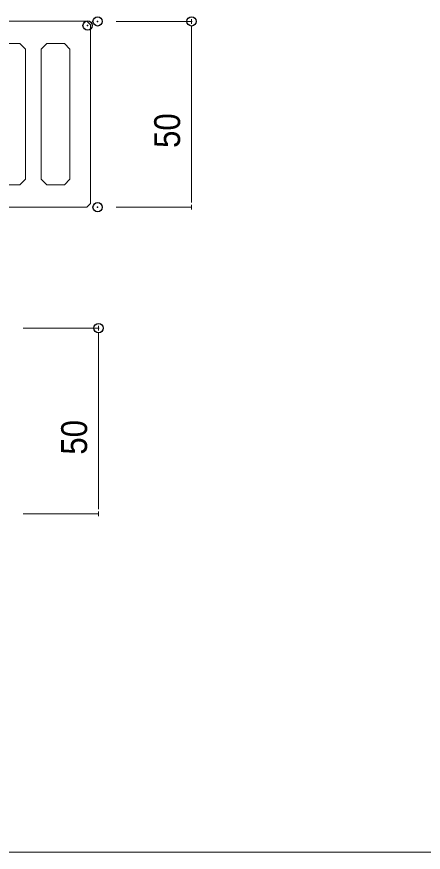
# Model space of a CAD drawing. Units: millimetres, scale not verified. Extents: x -1200 to 1200, y -342 to 342.
# Drawn here: x 139.61 to 161.47, y -255.78 to -210.83 of the extents above; entities that cross this region are included whole.
import ezdxf
from ezdxf.enums import TextEntityAlignment as Align

# ---------------------------------------------------------------- set-up
doc = ezdxf.new("R2010")
doc.units = ezdxf.units.MM
doc.header["$PDMODE"] = 32
doc.header["$PDSIZE"] = 0.5
for name, color, linetype, lineweight in [('0-0_一般', 7, 'Continuous', 9), ('0-1_0', 7, 'Continuous', 9), ('0-4_長穴', 7, 'Continuous', 9), ('0-5_ルーバー', 7, 'Continuous', 9)]:
    doc.layers.add(name, color=color, linetype=linetype, lineweight=lineweight)
doc.layers.add('0-A_Defpoints', color=7, linetype='Continuous')
doc.styles.add('Osaka', font='')
doc.styles.get('Osaka').set_extended_font_data('Osaka')

# ---------------------------------------------------------------- blocks, each defined once
blk = doc.blocks.new('グループ-25-1')
at = {"layer": '0-4_長穴'}
for p, q in [((119363.08, 132146.8), (119370.58, 132154.3)), ((119363.08, 131971.8), (119363.08, 132146.8)), ((119370.58, 132154.3), (119394.33, 132154.3)), ((119394.33, 132154.3), (119401.83, 132146.8)), ((119401.83, 132146.8), (119401.83, 131971.8)), ((119423.08, 132146.8), (119430.58, 132154.3)), ((119423.08, 131971.8), (119423.08, 132146.8)), ((119430.58, 132154.3), (119482.46, 132154.3)), ((119482.46, 132154.3), (119489.96, 132146.8)), ((119489.96, 132146.8), (119489.96, 132139.3)), ((119509.96, 132146.8), (119517.46, 132154.3)), ((119509.96, 132139.3), (119509.96, 132146.8)), ((119517.46, 132154.3), (119569.33, 132154.3)), ((119569.33, 132154.3), (119576.83, 132146.8)), ((119576.83, 132146.8), (119576.83, 131971.8)), ((119598.08, 132146.8), (119605.58, 132154.3)), ((119598.08, 131971.8), (119598.08, 132146.8)), ((119605.58, 132154.3), (119657.46, 132154.3)), ((119657.46, 132154.3), (119664.96, 132146.8)), ((119664.96, 132146.8), (119664.96, 132139.3)), ((119684.96, 132146.8), (119692.46, 132154.3)), ((119684.96, 132139.3), (119684.96, 132146.8)), ((119692.46, 132154.3), (119744.33, 132154.3)), ((119744.33, 132154.3), (119751.83, 132146.8)), ((119751.83, 132146.8), (119751.83, 131971.8)), ((119773.08, 132146.8), (119780.58, 132154.3)), ((119773.08, 131971.8), (119773.08, 132146.8)), ((119780.58, 132154.3), (119804.33, 132154.3)), ((119804.33, 132154.3), (119811.83, 132146.8)), ((119811.83, 132146.8), (119811.83, 131971.8)), ((119489.96, 132139.3), (119492.46, 132136.8)), ((119492.46, 132136.8), (119507.46, 132136.8)), ((119507.46, 132136.8), (119509.96, 132139.3)), ((119664.96, 132139.3), (119667.46, 132136.8)), ((119667.46, 132136.8), (119682.46, 132136.8)), ((119682.46, 132136.8), (119684.96, 132139.3)), ((119492.46, 131981.8), (119489.96, 131979.3)), ((119489.96, 131979.3), (119489.96, 131971.8)), ((119507.46, 131981.8), (119492.46, 131981.8)), ((119509.96, 131979.3), (119507.46, 131981.8)), ((119509.96, 131971.8), (119509.96, 131979.3)), ((119667.46, 131981.8), (119664.96, 131979.3)), ((119664.96, 131979.3), (119664.96, 131971.8)), ((119682.46, 131981.8), (119667.46, 131981.8)), ((119684.96, 131979.3), (119682.46, 131981.8)), ((119684.96, 131971.8), (119684.96, 131979.3)), ((119370.58, 131964.3), (119363.08, 131971.8)), ((119401.83, 131971.8), (119394.33, 131964.3)), ((119430.58, 131964.3), (119423.08, 131971.8)), ((119489.96, 131971.8), (119482.46, 131964.3)), ((119517.46, 131964.3), (119509.96, 131971.8)), ((119576.83, 131971.8), (119569.33, 131964.3)), ((119605.58, 131964.3), (119598.08, 131971.8)), ((119664.96, 131971.8), (119657.46, 131964.3)), ((119692.46, 131964.3), (119684.96, 131971.8)), ((119751.83, 131971.8), (119744.33, 131964.3)), ((119780.58, 131964.3), (119773.08, 131971.8)), ((119811.83, 131971.8), (119804.33, 131964.3)), ((119394.33, 131964.3), (119370.58, 131964.3)), ((119482.46, 131964.3), (119430.58, 131964.3)), ((119569.33, 131964.3), (119517.46, 131964.3)), ((119657.46, 131964.3), (119605.58, 131964.3)), ((119744.33, 131964.3), (119692.46, 131964.3)), ((119804.33, 131964.3), (119780.58, 131964.3))]:
    blk.add_line(p, q, dxfattribs=at)
blk = doc.blocks.new('グループ-26-1')
at = {"layer": '0-4_長穴'}
blk.add_lwpolyline([(119335.58, 132179.49), (119335.58, 131939.11), (119340.39, 131934.3), (119834.52, 131934.3), (119839.33, 131939.11), (119839.33, 132179.49), (119834.52, 132184.3), (119340.39, 132184.3)], close=True, dxfattribs=at)
at = {"layer": '0-5_ルーバー'}
blk.add_blockref('グループ-25-1', (0, 0), dxfattribs=at)
blk = doc.blocks.new('_DOT')
at = {"layer": '0-1_0'}
for p, q in [((-2.5, 0), (-5, 0)), ((-1.25, 0), (1.25, 0))]:
    blk.add_line(p, q, dxfattribs=at)

msp = doc.modelspace()

# ---------------------------------------------------------------- linework, layer by layer
at = {"layer": '0-0_一般'}
for p, q in [((144.96, -211.077), (149.01, -211.077)), ((149.01, -220.576), (149.01, -211.578)), ((144.96, -221.077), (149.01, -221.077)), ((139.96, -227.577), (144.01, -227.577)), ((144.01, -237.076), (144.01, -228.078)), ((139.96, -237.577), (144.01, -237.577)), ((222.607, -255.778), (102.607, -255.778))]:
    msp.add_line(p, q, dxfattribs=at)
at = {"layer": '0-A_Defpoints'}
for p in [(143.422, -211.303), (143.96, -211.077), (149.01, -211.077), (143.96, -221.077), (144.01, -227.577)]:
    msp.add_point(p, dxfattribs=at)

# ---------------------------------------------------------------- block references
at = {"layer": '0-0_一般', "xscale": 0.1001489, "yscale": 0.1001489}
for p, rotation in [((149.01, -211.077), 90), ((149.01, -221.077), 270), ((144.01, -227.577), 90), ((144.01, -237.577), 270)]:
    msp.add_blockref('_DOT', p, dxfattribs=dict(at, rotation=rotation))
at = {"layer": '0-4_長穴', "xscale": 0.04, "yscale": 0.04}
msp.add_blockref('グループ-26-1', (-4650, -5498.442), dxfattribs=at)

# ---------------------------------------------------------------- texts
at = {"layer": '0-0_一般', "style": 'Osaka', "width": 0.9}
for p in [(148.81, -217.887), (143.81, -234.387)]:
    msp.add_text('50', height=1.393, rotation=90, dxfattribs=at).set_placement(p, align=Align.BOTTOM_LEFT)

doc.saveas('drawing.dxf')
